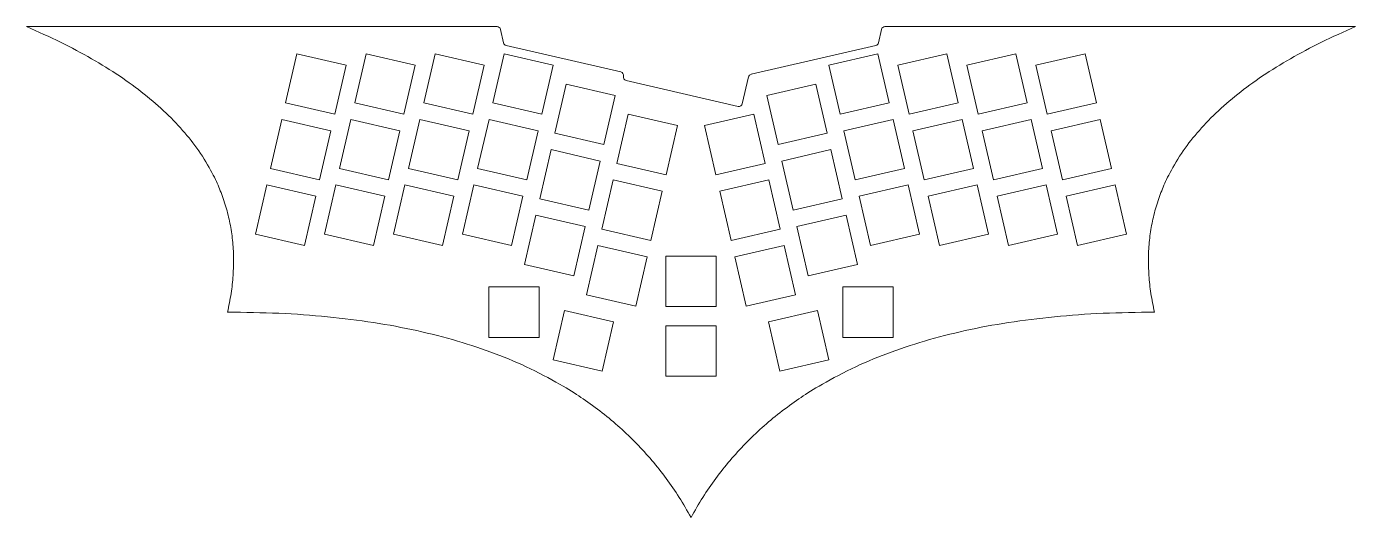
# Model space of a CAD drawing. Header units: millimetres. Extents: x 3134 to 3510, y 2579 to 2718.
import ezdxf

# ---------------------------------------------------------------- set-up
doc = ezdxf.new("R2010")
doc.units = ezdxf.units.MM
doc.layers.add('A-DETL-THIN', color=151, linetype='Continuous', lineweight=9)

msp = doc.modelspace()

# ---------------------------------------------------------------- linework, layer by layer
at = {"layer": 'A-DETL-THIN'}
for p, q in [((3134.27, 2717.84), (3267.11, 2717.84)), ((3268.08, 2717.06), (3268.96, 2713.26)), ((3375.69, 2717.06), (3374.81, 2713.26)), ((3509.5, 2717.84), (3376.66, 2717.84)), ((3207.42, 2696.33), (3210.62, 2710.2)), ((3210.62, 2710.2), (3224.49, 2706.99)), ((3226.92, 2696.33), (3230.12, 2710.2)), ((3230.12, 2710.2), (3243.99, 2706.99)), ((3246.42, 2696.33), (3249.62, 2710.2)), ((3249.62, 2710.2), (3263.49, 2706.99)), ((3265.92, 2696.33), (3269.12, 2710.2)), ((3269.12, 2710.2), (3282.99, 2706.99)), ((3269.71, 2712.51), (3302.05, 2705.04)), ((3338.85, 2704.38), (3374.06, 2712.51)), ((3374.65, 2710.2), (3360.78, 2706.99)), ((3377.85, 2696.33), (3374.65, 2710.2)), ((3394.15, 2710.2), (3380.28, 2706.99)), ((3397.35, 2696.33), (3394.15, 2710.2)), ((3413.65, 2710.2), (3399.78, 2706.99)), ((3416.85, 2696.33), (3413.65, 2710.2)), ((3433.15, 2710.2), (3419.28, 2706.99)), ((3436.35, 2696.33), (3433.15, 2710.2)), ((3224.49, 2706.99), (3221.29, 2693.13)), ((3243.99, 2706.99), (3240.79, 2693.13)), ((3263.49, 2706.99), (3260.29, 2693.13)), ((3282.99, 2706.99), (3279.79, 2693.13)), ((3360.78, 2706.99), (3363.99, 2693.13)), ((3380.28, 2706.99), (3383.49, 2693.13)), ((3399.78, 2706.99), (3402.99, 2693.13)), ((3419.28, 2706.99), (3422.48, 2693.13)), ((3335.16, 2695.34), (3303.55, 2702.64)), ((3336.36, 2696.09), (3338.1, 2703.63)), ((3283.44, 2687.78), (3286.65, 2701.65)), ((3286.65, 2701.65), (3300.51, 2698.45)), ((3300.51, 2698.45), (3297.31, 2684.58)), ((3357.13, 2701.65), (3343.26, 2698.45)), ((3343.26, 2698.45), (3346.46, 2684.58)), ((3360.33, 2687.78), (3357.13, 2701.65)), ((3221.29, 2693.13), (3207.42, 2696.33)), ((3240.79, 2693.13), (3226.92, 2696.33)), ((3260.29, 2693.13), (3246.42, 2696.33)), ((3279.79, 2693.13), (3265.92, 2696.33)), ((3363.99, 2693.13), (3377.85, 2696.33)), ((3383.49, 2693.13), (3397.35, 2696.33)), ((3402.99, 2693.13), (3416.85, 2696.33)), ((3422.48, 2693.13), (3436.35, 2696.33)), ((3203.14, 2677.82), (3206.35, 2691.68)), ((3206.35, 2691.68), (3220.21, 2688.48)), ((3222.64, 2677.82), (3225.85, 2691.68)), ((3225.85, 2691.68), (3239.71, 2688.48)), ((3242.14, 2677.82), (3245.35, 2691.68)), ((3245.35, 2691.68), (3259.21, 2688.48)), ((3261.64, 2677.82), (3264.85, 2691.68)), ((3264.85, 2691.68), (3278.71, 2688.48)), ((3300.97, 2679.23), (3304.17, 2693.1)), ((3304.17, 2693.1), (3318.04, 2689.9)), ((3339.6, 2693.1), (3325.73, 2689.9)), ((3342.8, 2679.23), (3339.6, 2693.1)), ((3378.93, 2691.68), (3365.06, 2688.48)), ((3382.13, 2677.82), (3378.93, 2691.68)), ((3398.43, 2691.68), (3384.56, 2688.48)), ((3401.63, 2677.82), (3398.43, 2691.68)), ((3417.92, 2691.68), (3404.06, 2688.48)), ((3421.13, 2677.82), (3417.92, 2691.68)), ((3437.42, 2691.68), (3423.56, 2688.48)), ((3440.63, 2677.82), (3437.42, 2691.68)), ((3220.21, 2688.48), (3217.01, 2674.61)), ((3239.71, 2688.48), (3236.51, 2674.61)), ((3259.21, 2688.48), (3256.01, 2674.61)), ((3278.71, 2688.48), (3275.51, 2674.61)), ((3297.31, 2684.58), (3283.44, 2687.78)), ((3318.04, 2689.9), (3314.84, 2676.03)), ((3325.73, 2689.9), (3328.93, 2676.03)), ((3346.46, 2684.58), (3360.33, 2687.78)), ((3365.06, 2688.48), (3368.26, 2674.61)), ((3384.56, 2688.48), (3387.76, 2674.61)), ((3404.06, 2688.48), (3407.26, 2674.61)), ((3423.56, 2688.48), (3426.76, 2674.61)), ((3279.17, 2669.27), (3282.37, 2683.13)), ((3282.37, 2683.13), (3296.24, 2679.93)), ((3361.4, 2683.13), (3347.53, 2679.93)), ((3364.6, 2669.27), (3361.4, 2683.13)), ((3296.24, 2679.93), (3293.04, 2666.07)), ((3314.84, 2676.03), (3300.97, 2679.23)), ((3328.93, 2676.03), (3342.8, 2679.23)), ((3347.53, 2679.93), (3350.73, 2666.07)), ((3217.01, 2674.61), (3203.14, 2677.82)), ((3236.51, 2674.61), (3222.64, 2677.82)), ((3256.01, 2674.61), (3242.14, 2677.82)), ((3275.51, 2674.61), (3261.64, 2677.82)), ((3368.26, 2674.61), (3382.13, 2677.82)), ((3387.76, 2674.61), (3401.63, 2677.82)), ((3407.26, 2674.61), (3421.13, 2677.82)), ((3426.76, 2674.61), (3440.63, 2677.82)), ((3198.87, 2659.3), (3202.07, 2673.17)), ((3202.07, 2673.17), (3215.94, 2669.97)), ((3218.37, 2659.3), (3221.57, 2673.17)), ((3221.57, 2673.17), (3235.44, 2669.97)), ((3237.87, 2659.3), (3241.07, 2673.17)), ((3241.07, 2673.17), (3254.94, 2669.97)), ((3257.37, 2659.3), (3260.57, 2673.17)), ((3260.57, 2673.17), (3274.44, 2669.97)), ((3296.7, 2660.72), (3299.9, 2674.59)), ((3299.9, 2674.59), (3313.77, 2671.39)), ((3343.87, 2674.59), (3330.01, 2671.39)), ((3347.07, 2660.72), (3343.87, 2674.59)), ((3383.2, 2673.17), (3369.33, 2669.97)), ((3386.4, 2659.3), (3383.2, 2673.17)), ((3402.7, 2673.17), (3388.83, 2669.97)), ((3405.9, 2659.3), (3402.7, 2673.17)), ((3422.2, 2673.17), (3408.33, 2669.97)), ((3425.4, 2659.3), (3422.2, 2673.17)), ((3441.7, 2673.17), (3427.83, 2669.97)), ((3444.9, 2659.3), (3441.7, 2673.17)), ((3215.94, 2669.97), (3212.74, 2656.1)), ((3235.44, 2669.97), (3232.24, 2656.1)), ((3254.94, 2669.97), (3251.74, 2656.1)), ((3274.44, 2669.97), (3271.24, 2656.1)), ((3293.04, 2666.07), (3279.17, 2669.27)), ((3313.77, 2671.39), (3310.56, 2657.52)), ((3330.01, 2671.39), (3333.21, 2657.52)), ((3350.73, 2666.07), (3364.6, 2669.27)), ((3369.33, 2669.97), (3372.53, 2656.1)), ((3388.83, 2669.97), (3392.03, 2656.1)), ((3408.33, 2669.97), (3411.53, 2656.1)), ((3427.83, 2669.97), (3431.03, 2656.1)), ((3274.9, 2650.75), (3278.1, 2664.62)), ((3278.1, 2664.62), (3291.97, 2661.42)), ((3365.67, 2664.62), (3351.81, 2661.42)), ((3368.87, 2650.75), (3365.67, 2664.62)), ((3291.97, 2661.42), (3288.76, 2647.55)), ((3310.56, 2657.52), (3296.7, 2660.72)), ((3333.21, 2657.52), (3347.07, 2660.72)), ((3351.81, 2661.42), (3355.01, 2647.55)), ((3212.74, 2656.1), (3198.87, 2659.3)), ((3232.24, 2656.1), (3218.37, 2659.3)), ((3251.74, 2656.1), (3237.87, 2659.3)), ((3271.24, 2656.1), (3257.37, 2659.3)), ((3372.53, 2656.1), (3386.4, 2659.3)), ((3392.03, 2656.1), (3405.9, 2659.3)), ((3411.53, 2656.1), (3425.4, 2659.3)), ((3431.03, 2656.1), (3444.9, 2659.3)), ((3292.42, 2642.21), (3295.62, 2656.07)), ((3295.62, 2656.07), (3309.49, 2652.87)), ((3314.77, 2638.88), (3314.77, 2653.11)), ((3314.77, 2653.11), (3329, 2653.11)), ((3329, 2653.11), (3329, 2638.88)), ((3348.15, 2656.07), (3334.28, 2652.87)), ((3351.35, 2642.21), (3348.15, 2656.07)), ((3288.76, 2647.55), (3274.9, 2650.75)), ((3309.49, 2652.87), (3306.29, 2639)), ((3334.28, 2652.87), (3337.48, 2639)), ((3355.01, 2647.55), (3368.87, 2650.75)), ((3264.8, 2630.19), (3264.8, 2644.42)), ((3264.8, 2644.42), (3279.04, 2644.42)), ((3279.04, 2644.42), (3279.04, 2630.19)), ((3306.29, 2639), (3292.42, 2642.21)), ((3337.48, 2639), (3351.35, 2642.21)), ((3378.97, 2644.42), (3364.74, 2644.42)), ((3364.74, 2644.42), (3364.74, 2630.19)), ((3378.97, 2630.19), (3378.97, 2644.42)), ((3329, 2638.88), (3314.77, 2638.88)), ((3282.96, 2623.87), (3286.16, 2637.73)), ((3286.16, 2637.73), (3300.03, 2634.53)), ((3300.03, 2634.53), (3296.82, 2620.66)), ((3357.61, 2637.73), (3343.74, 2634.53)), ((3343.74, 2634.53), (3346.95, 2620.66)), ((3360.81, 2623.87), (3357.61, 2637.73)), ((3314.77, 2619.2), (3314.77, 2633.43)), ((3314.77, 2633.43), (3329, 2633.43)), ((3329, 2633.43), (3329, 2619.2)), ((3279.04, 2630.19), (3264.8, 2630.19)), ((3364.74, 2630.19), (3378.97, 2630.19)), ((3296.82, 2620.66), (3282.96, 2623.87)), ((3346.95, 2620.66), (3360.81, 2623.87)), ((3329, 2619.2), (3314.77, 2619.2))]:
    msp.add_line(p, q, dxfattribs=at)
for centre, start, end in [((3267.11, 2716.84), 12.9808, 90), ((3376.66, 2716.84), 90, 167.0192), ((3269.93, 2713.48), 192.9808, 257), ((3373.84, 2713.48), 283, 347.0192), ((3301.82, 2704.07), 347, 77), ((3303.77, 2703.62), 167, 257), ((3339.08, 2703.4), 103, 167), ((3335.39, 2696.32), 257, 347)]:
    msp.add_arc(centre, 1, start, end, dxfattribs=at)
for points in [[(3134.27, 2717.84), (3202.71, 2688.56), (3191.01, 2637.3)], [(3509.5, 2717.84), (3441.06, 2688.56), (3452.76, 2637.3)], [(3191.01, 2637.3), (3290.15, 2637.3), (3321.89, 2579.41)], [(3452.76, 2637.3), (3353.63, 2637.3), (3321.89, 2579.41)]]:
    msp.add_open_spline(points, degree=2, dxfattribs=at)

doc.saveas('drawing.dxf')
